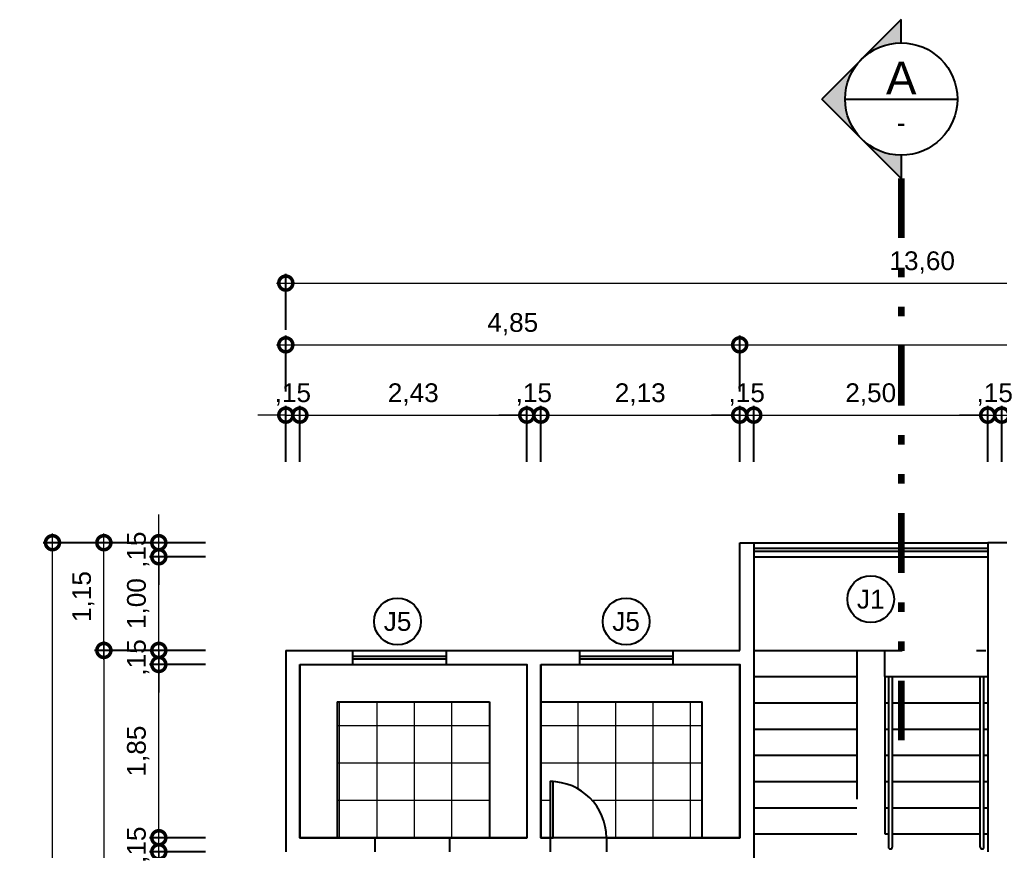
# Model space of a CAD drawing. Header units: metres. Extents: x 47788.9 to 47873.8, y 23415.4 to 23440.5.
# Drawn here: x 47822.77 to 47833.24, y 23426.53 to 23435.4 of the extents above; entities that cross this region are included whole.
import ezdxf
from ezdxf.enums import TextEntityAlignment as Align

# ---------------------------------------------------------------- set-up
doc = ezdxf.new("R2010")
doc.units = ezdxf.units.M
doc.header["$LTSCALE"] = 0.25
doc.linetypes.add('DASHDOT2', pattern=[12.7, 6.35, -3.175, 0, -3.175])
doc.linetypes.add('DIVIDEX2', pattern=[63.5, 25.4, -12.7, 0, -12.7, 0, -12.7])
doc.layers.add('ARQ_0_AREAS', color=7, linetype='Continuous', true_color=0x5a1694, plot=False)
for name, color, linetype in [('ARQ_ALV CT', 5, 'Continuous'), ('ARQ_ESQ CT', 30, 'Continuous'), ('ARQ_GRADIL', 2, 'Continuous'), ('ARQ_MOB 02', 2, 'Continuous'), ('ARQ_PISO 01', 1, 'Continuous'), ('ARQ_PROJ SUP', 1, 'DASHDOT2'), ('ARQ_SIMB 01', 1, 'Continuous'), ('SIMB_01', 1, 'Continuous'), ('SIMB_02', 2, 'Continuous'), ('SIMB_PREENCHIMENTO', 253, 'Continuous'), ('SIMB_TXT', 1, 'Continuous')]:
    doc.layers.add(name, color=color, linetype=linetype)
doc.layers.add('ARQ_CINZA 03', color=252, linetype='Continuous', lineweight=9)
doc.layers.add('SIMB_LCT', color=253, linetype='DIVIDEX2', lineweight=100)
doc.layers.add('ARQ_COTA_AZUL', color=5, linetype='Continuous', lineweight=20, true_color=0x0000ff)
doc.styles.add('cota', font='arial.ttf')
doc.styles.add('SIMB', font='arial.ttf')
doc.dimstyles.new('Info 01 - annot', dxfattribs={"dimtxt": 2, "dimasz": 3, "dimexe": 1, "dimexo": 1, "dimgap": 1, "dimtad": 1, "dimzin": 4, "dimtxsty": 'cota', "dimblk": 'DOTSMALL', "dimcen": 2, "dimdle": 1, "dimclrd": 256, "dimclre": 256, "dimclrt": 1, "dimazin": 2, "dimtfac": 0.09, "dimtix": 1, "dimtmove": 2, "dimatfit": 2, "dimfxl": 5, "dimfxlon": 1, "dimtolj": 1, "dimtzin": 4, "dimlwd": -1, "dimarcsym": 1})

# ---------------------------------------------------------------- blocks, each defined once
blk = doc.blocks.new('_DotSmall')
at = {"color": 0, "linetype": 'ByBlock', "const_width": 0.5}
blk.add_lwpolyline([(-0.0625, 0, 1), (0.0625, 0, 1)], format="xyb", close=True, dxfattribs=at)
blk = doc.blocks.new('*D856')
at = {"layer": 'ARQ_COTA_AZUL', "transparency": 16777216}
for p, q in [((47824.262, 23428.663), (47824.262, 23428.963)), ((47824.262, 23428.663), (47824.262, 23428.513)), ((47824.262, 23428.513), (47824.262, 23428.213))]:
    blk.add_line(p, q, dxfattribs=at)
at = {"layer": 'ARQ_COTA_AZUL', "lineweight": -2, "transparency": 16777216}
for p, q in [((47824.762, 23428.663), (47824.162, 23428.663)), ((47824.762, 23428.513), (47824.162, 23428.513))]:
    blk.add_line(p, q, dxfattribs=at)
at = {"layer": 'Defpoints', "color": 0, "transparency": 16777216}
for p in [(47825.619, 23428.663), (47824.262, 23428.513), (47825.769, 23428.513)]:
    blk.add_point(p, dxfattribs=at)
at = {"layer": 'ARQ_COTA_AZUL', "transparency": 16777216, "xscale": 0.3, "yscale": 0.3, "zscale": 0.3}
for p, rotation in [((47824.262, 23428.663), 270), ((47824.262, 23428.513), 90)]:
    blk.add_blockref('_DotSmall', p, dxfattribs=dict(at, rotation=rotation))
at = {"layer": 'ARQ_COTA_AZUL', "color": 1, "transparency": 16777216, "insert": (47824.041, 23428.588), "char_height": 0.2, "attachment_point": 5, "rotation": 90, "style": 'cota'}
blk.add_mtext('\\A1;,15', dxfattribs=at)
blk = doc.blocks.new('*D860')
at = {"layer": 'ARQ_COTA_AZUL', "lineweight": -2, "transparency": 16777216}
for p, q in [((47824.175, 23428.663), (47823.575, 23428.663)), ((47824.175, 23421.063), (47823.575, 23421.063))]:
    blk.add_line(p, q, dxfattribs=at)
at = {"layer": 'ARQ_COTA_AZUL', "transparency": 16777216}
blk.add_line((47823.675, 23428.763), (47823.675, 23420.963), dxfattribs=at)
at = {"layer": 'Defpoints', "color": 0, "transparency": 16777216}
for p in [(47825.619, 23428.663), (47823.675, 23421.063), (47825.619, 23421.063)]:
    blk.add_point(p, dxfattribs=at)
at = {"layer": 'ARQ_COTA_AZUL', "transparency": 16777216, "xscale": 0.3, "yscale": 0.3, "zscale": 0.3}
for p, rotation in [((47823.675, 23428.663), 90), ((47823.675, 23421.063), 270)]:
    blk.add_blockref('_DotSmall', p, dxfattribs=dict(at, rotation=rotation))
at = {"layer": 'ARQ_COTA_AZUL', "color": 1, "transparency": 16777216, "insert": (47823.455, 23424.863), "char_height": 0.2, "attachment_point": 5, "rotation": 90, "style": 'cota'}
blk.add_mtext('\\A1;7,60', dxfattribs=at)
blk = doc.blocks.new('*D883')
at = {"layer": 'ARQ_COTA_AZUL', "transparency": 16777216}
blk.add_line((47824.262, 23422.113), (47824.262, 23426.613), dxfattribs=at)
at = {"layer": 'ARQ_COTA_AZUL', "lineweight": -2, "transparency": 16777216}
for p, q in [((47824.762, 23426.513), (47824.162, 23426.513)), ((47824.762, 23422.213), (47824.162, 23422.213))]:
    blk.add_line(p, q, dxfattribs=at)
at = {"layer": 'Defpoints', "color": 0, "transparency": 16777216}
for p in [(47824.262, 23426.513), (47825.619, 23426.513), (47825.619, 23422.213)]:
    blk.add_point(p, dxfattribs=at)
at = {"layer": 'ARQ_COTA_AZUL', "transparency": 16777216, "xscale": 0.3, "yscale": 0.3, "zscale": 0.3}
for p, rotation in [((47824.262, 23426.513), 90), ((47824.262, 23422.213), 270)]:
    blk.add_blockref('_DotSmall', p, dxfattribs=dict(at, rotation=rotation))
at = {"layer": 'ARQ_COTA_AZUL', "color": 1, "transparency": 16777216, "insert": (47824.041, 23424.363), "char_height": 0.2, "attachment_point": 5, "rotation": 90, "style": 'cota'}
blk.add_mtext('\\A1;4,30', dxfattribs=at)
blk = doc.blocks.new('*D884')
at = {"layer": 'ARQ_COTA_AZUL', "transparency": 16777216}
for p, q in [((47824.262, 23426.663), (47824.262, 23426.963)), ((47824.262, 23426.513), (47824.262, 23426.663)), ((47824.262, 23426.513), (47824.262, 23426.213))]:
    blk.add_line(p, q, dxfattribs=at)
at = {"layer": 'ARQ_COTA_AZUL', "lineweight": -2, "transparency": 16777216}
for p, q in [((47824.762, 23426.663), (47824.162, 23426.663)), ((47824.762, 23426.513), (47824.162, 23426.513))]:
    blk.add_line(p, q, dxfattribs=at)
at = {"layer": 'Defpoints', "color": 0, "transparency": 16777216}
for p in [(47824.262, 23426.663), (47825.769, 23426.663), (47825.619, 23426.513)]:
    blk.add_point(p, dxfattribs=at)
at = {"layer": 'ARQ_COTA_AZUL', "transparency": 16777216, "xscale": 0.3, "yscale": 0.3, "zscale": 0.3}
for p, rotation in [((47824.262, 23426.663), 270), ((47824.262, 23426.513), 90)]:
    blk.add_blockref('_DotSmall', p, dxfattribs=dict(at, rotation=rotation))
at = {"layer": 'ARQ_COTA_AZUL', "color": 1, "transparency": 16777216, "insert": (47824.041, 23426.588), "char_height": 0.2, "attachment_point": 5, "rotation": 90, "style": 'cota'}
blk.add_mtext('\\A1;,15', dxfattribs=at)
blk = doc.blocks.new('*D901')
at = {"layer": 'ARQ_COTA_AZUL', "transparency": 16777216}
for p, q in [((47825.619, 23431.175), (47825.319, 23431.175)), ((47825.619, 23431.175), (47825.769, 23431.175)), ((47825.769, 23431.175), (47826.069, 23431.175))]:
    blk.add_line(p, q, dxfattribs=at)
at = {"layer": 'ARQ_COTA_AZUL', "lineweight": -2, "transparency": 16777216}
for p, q in [((47825.619, 23430.675), (47825.619, 23431.275)), ((47825.769, 23430.675), (47825.769, 23431.275))]:
    blk.add_line(p, q, dxfattribs=at)
at = {"layer": 'Defpoints', "color": 0, "transparency": 16777216}
for p in [(47825.769, 23431.175), (47825.619, 23428.663), (47825.769, 23428.513)]:
    blk.add_point(p, dxfattribs=at)
at = {"layer": 'ARQ_COTA_AZUL', "transparency": 16777216, "xscale": 0.3, "yscale": 0.3, "zscale": 0.3}
blk.add_blockref('_DotSmall', (47825.619, 23431.175), dxfattribs=at)
at = {"layer": 'ARQ_COTA_AZUL', "transparency": 16777216, "xscale": 0.3, "yscale": 0.3, "zscale": 0.3, "rotation": 180}
blk.add_blockref('_DotSmall', (47825.769, 23431.175), dxfattribs=at)
at = {"layer": 'ARQ_COTA_AZUL', "color": 1, "transparency": 16777216, "insert": (47825.694, 23431.396), "char_height": 0.2, "attachment_point": 5, "style": 'cota'}
blk.add_mtext('\\A1;,15', dxfattribs=at)
blk = doc.blocks.new('*D902')
at = {"layer": 'ARQ_COTA_AZUL', "transparency": 16777216}
blk.add_line((47825.669, 23431.175), (47828.294, 23431.175), dxfattribs=at)
at = {"layer": 'ARQ_COTA_AZUL', "lineweight": -2, "transparency": 16777216}
for p, q in [((47825.769, 23430.675), (47825.769, 23431.275)), ((47828.194, 23430.675), (47828.194, 23431.275))]:
    blk.add_line(p, q, dxfattribs=at)
at = {"layer": 'Defpoints', "color": 0, "transparency": 16777216}
for p in [(47828.194, 23431.175), (47825.769, 23428.513), (47828.194, 23428.513)]:
    blk.add_point(p, dxfattribs=at)
at = {"layer": 'ARQ_COTA_AZUL', "transparency": 16777216, "xscale": 0.3, "yscale": 0.3, "zscale": 0.3, "rotation": 180}
blk.add_blockref('_DotSmall', (47825.769, 23431.175), dxfattribs=at)
at = {"layer": 'ARQ_COTA_AZUL', "transparency": 16777216, "xscale": 0.3, "yscale": 0.3, "zscale": 0.3}
blk.add_blockref('_DotSmall', (47828.194, 23431.175), dxfattribs=at)
at = {"layer": 'ARQ_COTA_AZUL', "color": 1, "transparency": 16777216, "insert": (47826.981, 23431.396), "char_height": 0.2, "attachment_point": 5, "style": 'cota'}
blk.add_mtext('\\A1;2,43', dxfattribs=at)
blk = doc.blocks.new('*D903')
at = {"layer": 'ARQ_COTA_AZUL', "transparency": 16777216}
for p, q in [((47828.194, 23431.175), (47827.894, 23431.175)), ((47828.194, 23431.175), (47828.344, 23431.175)), ((47828.344, 23431.175), (47828.644, 23431.175))]:
    blk.add_line(p, q, dxfattribs=at)
at = {"layer": 'ARQ_COTA_AZUL', "lineweight": -2, "transparency": 16777216}
for p, q in [((47828.194, 23430.675), (47828.194, 23431.275)), ((47828.344, 23430.675), (47828.344, 23431.275))]:
    blk.add_line(p, q, dxfattribs=at)
at = {"layer": 'Defpoints', "color": 0, "transparency": 16777216}
for p in [(47828.344, 23431.175), (47828.194, 23428.513), (47828.344, 23428.513)]:
    blk.add_point(p, dxfattribs=at)
at = {"layer": 'ARQ_COTA_AZUL', "transparency": 16777216, "xscale": 0.3, "yscale": 0.3, "zscale": 0.3}
blk.add_blockref('_DotSmall', (47828.194, 23431.175), dxfattribs=at)
at = {"layer": 'ARQ_COTA_AZUL', "transparency": 16777216, "xscale": 0.3, "yscale": 0.3, "zscale": 0.3, "rotation": 180}
blk.add_blockref('_DotSmall', (47828.344, 23431.175), dxfattribs=at)
at = {"layer": 'ARQ_COTA_AZUL', "color": 1, "transparency": 16777216, "insert": (47828.269, 23431.396), "char_height": 0.2, "attachment_point": 5, "style": 'cota'}
blk.add_mtext('\\A1;,15', dxfattribs=at)
blk = doc.blocks.new('*D904')
at = {"layer": 'ARQ_COTA_AZUL', "transparency": 16777216}
blk.add_line((47828.244, 23431.175), (47830.569, 23431.175), dxfattribs=at)
at = {"layer": 'ARQ_COTA_AZUL', "lineweight": -2, "transparency": 16777216}
for p, q in [((47828.344, 23430.675), (47828.344, 23431.275)), ((47830.469, 23430.675), (47830.469, 23431.275))]:
    blk.add_line(p, q, dxfattribs=at)
at = {"layer": 'Defpoints', "color": 0, "transparency": 16777216}
for p in [(47830.469, 23431.175), (47828.344, 23428.513), (47830.469, 23428.513)]:
    blk.add_point(p, dxfattribs=at)
at = {"layer": 'ARQ_COTA_AZUL', "transparency": 16777216, "xscale": 0.3, "yscale": 0.3, "zscale": 0.3, "rotation": 180}
blk.add_blockref('_DotSmall', (47828.344, 23431.175), dxfattribs=at)
at = {"layer": 'ARQ_COTA_AZUL', "transparency": 16777216, "xscale": 0.3, "yscale": 0.3, "zscale": 0.3}
blk.add_blockref('_DotSmall', (47830.469, 23431.175), dxfattribs=at)
at = {"layer": 'ARQ_COTA_AZUL', "color": 1, "transparency": 16777216, "insert": (47829.406, 23431.396), "char_height": 0.2, "attachment_point": 5, "style": 'cota'}
blk.add_mtext('\\A1;2,13', dxfattribs=at)
blk = doc.blocks.new('*D905')
at = {"layer": 'ARQ_COTA_AZUL', "transparency": 16777216}
for p, q in [((47830.469, 23431.175), (47830.169, 23431.175)), ((47830.469, 23431.175), (47830.619, 23431.175)), ((47830.619, 23431.175), (47830.919, 23431.175))]:
    blk.add_line(p, q, dxfattribs=at)
at = {"layer": 'ARQ_COTA_AZUL', "lineweight": -2, "transparency": 16777216}
for p, q in [((47830.469, 23430.675), (47830.469, 23431.275)), ((47830.619, 23430.675), (47830.619, 23431.275))]:
    blk.add_line(p, q, dxfattribs=at)
at = {"layer": 'Defpoints', "color": 0, "transparency": 16777216}
for p in [(47830.619, 23431.175), (47830.619, 23429.813), (47830.469, 23428.513)]:
    blk.add_point(p, dxfattribs=at)
at = {"layer": 'ARQ_COTA_AZUL', "transparency": 16777216, "xscale": 0.3, "yscale": 0.3, "zscale": 0.3}
blk.add_blockref('_DotSmall', (47830.469, 23431.175), dxfattribs=at)
at = {"layer": 'ARQ_COTA_AZUL', "transparency": 16777216, "xscale": 0.3, "yscale": 0.3, "zscale": 0.3, "rotation": 180}
blk.add_blockref('_DotSmall', (47830.619, 23431.175), dxfattribs=at)
at = {"layer": 'ARQ_COTA_AZUL', "color": 1, "transparency": 16777216, "insert": (47830.544, 23431.396), "char_height": 0.2, "attachment_point": 5, "style": 'cota'}
blk.add_mtext('\\A1;,15', dxfattribs=at)
blk = doc.blocks.new('*D906')
at = {"layer": 'ARQ_COTA_AZUL', "transparency": 16777216}
blk.add_line((47830.519, 23431.175), (47833.219, 23431.175), dxfattribs=at)
at = {"layer": 'ARQ_COTA_AZUL', "lineweight": -2, "transparency": 16777216}
for p, q in [((47830.619, 23430.675), (47830.619, 23431.275)), ((47833.119, 23430.675), (47833.119, 23431.275))]:
    blk.add_line(p, q, dxfattribs=at)
at = {"layer": 'Defpoints', "color": 0, "transparency": 16777216}
for p in [(47833.119, 23431.175), (47830.619, 23429.813), (47833.119, 23429.813)]:
    blk.add_point(p, dxfattribs=at)
at = {"layer": 'ARQ_COTA_AZUL', "transparency": 16777216, "xscale": 0.3, "yscale": 0.3, "zscale": 0.3, "rotation": 180}
blk.add_blockref('_DotSmall', (47830.619, 23431.175), dxfattribs=at)
at = {"layer": 'ARQ_COTA_AZUL', "transparency": 16777216, "xscale": 0.3, "yscale": 0.3, "zscale": 0.3}
blk.add_blockref('_DotSmall', (47833.119, 23431.175), dxfattribs=at)
at = {"layer": 'ARQ_COTA_AZUL', "color": 1, "transparency": 16777216, "insert": (47831.869, 23431.396), "char_height": 0.2, "attachment_point": 5, "style": 'cota'}
blk.add_mtext('\\A1;2,50', dxfattribs=at)
blk = doc.blocks.new('*D907')
at = {"layer": 'ARQ_COTA_AZUL', "transparency": 16777216}
for p, q in [((47833.119, 23431.175), (47832.819, 23431.175)), ((47833.119, 23431.175), (47833.269, 23431.175)), ((47833.269, 23431.175), (47833.569, 23431.175))]:
    blk.add_line(p, q, dxfattribs=at)
at = {"layer": 'ARQ_COTA_AZUL', "lineweight": -2, "transparency": 16777216}
for p, q in [((47833.119, 23430.675), (47833.119, 23431.275)), ((47833.269, 23430.675), (47833.269, 23431.275))]:
    blk.add_line(p, q, dxfattribs=at)
at = {"layer": 'Defpoints', "color": 0, "transparency": 16777216}
for p in [(47833.269, 23431.175), (47833.119, 23429.813), (47833.269, 23429.663)]:
    blk.add_point(p, dxfattribs=at)
at = {"layer": 'ARQ_COTA_AZUL', "transparency": 16777216, "xscale": 0.3, "yscale": 0.3, "zscale": 0.3}
blk.add_blockref('_DotSmall', (47833.119, 23431.175), dxfattribs=at)
at = {"layer": 'ARQ_COTA_AZUL', "transparency": 16777216, "xscale": 0.3, "yscale": 0.3, "zscale": 0.3, "rotation": 180}
blk.add_blockref('_DotSmall', (47833.269, 23431.175), dxfattribs=at)
at = {"layer": 'ARQ_COTA_AZUL', "color": 1, "transparency": 16777216, "insert": (47833.194, 23431.396), "char_height": 0.2, "attachment_point": 5, "style": 'cota'}
blk.add_mtext('\\A1;,15', dxfattribs=at)
blk = doc.blocks.new('*D908')
at = {"layer": 'ARQ_COTA_AZUL', "transparency": 16777216}
blk.add_line((47833.169, 23431.175), (47834.719, 23431.175), dxfattribs=at)
at = {"layer": 'ARQ_COTA_AZUL', "lineweight": -2, "transparency": 16777216}
for p, q in [((47833.269, 23430.675), (47833.269, 23431.275)), ((47834.619, 23430.675), (47834.619, 23431.275))]:
    blk.add_line(p, q, dxfattribs=at)
at = {"layer": 'Defpoints', "color": 0, "transparency": 16777216}
for p in [(47834.619, 23431.175), (47833.269, 23429.663), (47834.619, 23429.663)]:
    blk.add_point(p, dxfattribs=at)
at = {"layer": 'ARQ_COTA_AZUL', "transparency": 16777216, "xscale": 0.3, "yscale": 0.3, "zscale": 0.3, "rotation": 180}
blk.add_blockref('_DotSmall', (47833.269, 23431.175), dxfattribs=at)
at = {"layer": 'ARQ_COTA_AZUL', "transparency": 16777216, "xscale": 0.3, "yscale": 0.3, "zscale": 0.3}
blk.add_blockref('_DotSmall', (47834.619, 23431.175), dxfattribs=at)
at = {"layer": 'ARQ_COTA_AZUL', "color": 1, "transparency": 16777216, "insert": (47833.944, 23431.396), "char_height": 0.2, "attachment_point": 5, "style": 'cota'}
blk.add_mtext('\\A1;1,35', dxfattribs=at)
blk = doc.blocks.new('*D921')
at = {"layer": 'ARQ_COTA_AZUL', "transparency": 16777216}
blk.add_line((47824.262, 23428.563), (47824.262, 23429.763), dxfattribs=at)
at = {"layer": 'ARQ_COTA_AZUL', "lineweight": -2, "transparency": 16777216}
for p, q in [((47824.762, 23429.663), (47824.162, 23429.663)), ((47824.762, 23428.663), (47824.162, 23428.663))]:
    blk.add_line(p, q, dxfattribs=at)
at = {"layer": 'Defpoints', "color": 0, "transparency": 16777216}
for p in [(47824.262, 23429.663), (47830.619, 23429.663), (47825.619, 23428.663)]:
    blk.add_point(p, dxfattribs=at)
at = {"layer": 'ARQ_COTA_AZUL', "transparency": 16777216, "xscale": 0.3, "yscale": 0.3, "zscale": 0.3}
for p, rotation in [((47824.262, 23429.663), 90), ((47824.262, 23428.663), 270)]:
    blk.add_blockref('_DotSmall', p, dxfattribs=dict(at, rotation=rotation))
at = {"layer": 'ARQ_COTA_AZUL', "color": 1, "transparency": 16777216, "insert": (47824.041, 23429.163), "char_height": 0.2, "attachment_point": 5, "rotation": 90, "style": 'cota'}
blk.add_mtext('\\A1;1,00', dxfattribs=at)
blk = doc.blocks.new('*D922')
at = {"layer": 'ARQ_COTA_AZUL', "transparency": 16777216}
for p, q in [((47824.262, 23429.813), (47824.262, 23430.113)), ((47824.262, 23429.663), (47824.262, 23429.813)), ((47824.262, 23429.663), (47824.262, 23429.363))]:
    blk.add_line(p, q, dxfattribs=at)
at = {"layer": 'ARQ_COTA_AZUL', "lineweight": -2, "transparency": 16777216}
for p, q in [((47824.762, 23429.813), (47824.162, 23429.813)), ((47824.762, 23429.663), (47824.162, 23429.663))]:
    blk.add_line(p, q, dxfattribs=at)
at = {"layer": 'Defpoints', "color": 0, "transparency": 16777216}
for p in [(47824.262, 23429.813), (47830.619, 23429.813), (47830.619, 23429.663)]:
    blk.add_point(p, dxfattribs=at)
at = {"layer": 'ARQ_COTA_AZUL', "transparency": 16777216, "xscale": 0.3, "yscale": 0.3, "zscale": 0.3}
for p, rotation in [((47824.262, 23429.813), 270), ((47824.262, 23429.663), 90)]:
    blk.add_blockref('_DotSmall', p, dxfattribs=dict(at, rotation=rotation))
at = {"layer": 'ARQ_COTA_AZUL', "color": 1, "transparency": 16777216, "insert": (47824.041, 23429.738), "char_height": 0.2, "attachment_point": 5, "rotation": 90, "style": 'cota'}
blk.add_mtext('\\A1;,15', dxfattribs=at)
blk = doc.blocks.new('*D923')
at = {"layer": 'ARQ_COTA_AZUL', "transparency": 16777216}
blk.add_line((47823.675, 23428.563), (47823.675, 23429.913), dxfattribs=at)
at = {"layer": 'ARQ_COTA_AZUL', "lineweight": -2, "transparency": 16777216}
for p, q in [((47824.175, 23429.813), (47823.575, 23429.813)), ((47824.175, 23428.663), (47823.575, 23428.663))]:
    blk.add_line(p, q, dxfattribs=at)
at = {"layer": 'Defpoints', "color": 0, "transparency": 16777216}
for p in [(47823.675, 23429.813), (47830.469, 23429.813), (47825.619, 23428.663)]:
    blk.add_point(p, dxfattribs=at)
at = {"layer": 'ARQ_COTA_AZUL', "transparency": 16777216, "xscale": 0.3, "yscale": 0.3, "zscale": 0.3}
for p, rotation in [((47823.675, 23429.813), 90), ((47823.675, 23428.663), 270)]:
    blk.add_blockref('_DotSmall', p, dxfattribs=dict(at, rotation=rotation))
at = {"layer": 'ARQ_COTA_AZUL', "color": 1, "transparency": 16777216, "insert": (47823.455, 23429.238), "char_height": 0.2, "attachment_point": 5, "rotation": 90, "style": 'cota'}
blk.add_mtext('\\A1;1,15', dxfattribs=at)
blk = doc.blocks.new('*D924')
at = {"layer": 'ARQ_COTA_AZUL', "transparency": 16777216}
blk.add_line((47823.126, 23420.963), (47823.126, 23429.913), dxfattribs=at)
at = {"layer": 'ARQ_COTA_AZUL', "lineweight": -2, "transparency": 16777216}
for p, q in [((47823.626, 23429.813), (47823.026, 23429.813)), ((47823.626, 23421.063), (47823.026, 23421.063))]:
    blk.add_line(p, q, dxfattribs=at)
at = {"layer": 'Defpoints', "color": 0, "transparency": 16777216}
for p in [(47823.126, 23429.813), (47830.469, 23429.813), (47830.469, 23421.063)]:
    blk.add_point(p, dxfattribs=at)
at = {"layer": 'ARQ_COTA_AZUL', "transparency": 16777216, "xscale": 0.3, "yscale": 0.3, "zscale": 0.3}
for p, rotation in [((47823.126, 23429.813), 90), ((47823.126, 23421.063), 270)]:
    blk.add_blockref('_DotSmall', p, dxfattribs=dict(at, rotation=rotation))
at = {"layer": 'ARQ_COTA_AZUL', "color": 1, "transparency": 16777216, "insert": (47822.906, 23425.438), "char_height": 0.2, "attachment_point": 5, "rotation": 90, "style": 'cota'}
blk.add_mtext('\\A1;8,75', dxfattribs=at)
blk = doc.blocks.new('*D925')
at = {"layer": 'ARQ_COTA_AZUL', "lineweight": -2, "transparency": 16777216}
for p, q in [((47825.619, 23431.426), (47825.619, 23432.026)), ((47830.469, 23431.426), (47830.469, 23432.026))]:
    blk.add_line(p, q, dxfattribs=at)
at = {"layer": 'ARQ_COTA_AZUL', "transparency": 16777216}
blk.add_line((47825.519, 23431.926), (47830.569, 23431.926), dxfattribs=at)
at = {"layer": 'Defpoints', "color": 0, "transparency": 16777216}
for p in [(47830.469, 23431.926), (47830.469, 23429.813), (47825.619, 23428.663)]:
    blk.add_point(p, dxfattribs=at)
at = {"layer": 'ARQ_COTA_AZUL', "transparency": 16777216, "xscale": 0.3, "yscale": 0.3, "zscale": 0.3, "rotation": 180}
blk.add_blockref('_DotSmall', (47825.619, 23431.926), dxfattribs=at)
at = {"layer": 'ARQ_COTA_AZUL', "transparency": 16777216, "xscale": 0.3, "yscale": 0.3, "zscale": 0.3}
blk.add_blockref('_DotSmall', (47830.469, 23431.926), dxfattribs=at)
at = {"layer": 'ARQ_COTA_AZUL', "color": 1, "transparency": 16777216, "insert": (47828.044, 23432.146), "char_height": 0.2, "attachment_point": 5, "style": 'cota'}
blk.add_mtext('\\A1;4,85', dxfattribs=at)
blk = doc.blocks.new('*D926')
at = {"layer": 'ARQ_COTA_AZUL', "lineweight": -2, "transparency": 16777216}
for p, q in [((47830.469, 23431.426), (47830.469, 23432.026)), ((47838.019, 23431.426), (47838.019, 23432.026))]:
    blk.add_line(p, q, dxfattribs=at)
at = {"layer": 'ARQ_COTA_AZUL', "transparency": 16777216}
blk.add_line((47830.369, 23431.926), (47838.119, 23431.926), dxfattribs=at)
at = {"layer": 'Defpoints', "color": 0, "transparency": 16777216}
for p in [(47838.019, 23431.926), (47830.469, 23429.813), (47838.019, 23429.813)]:
    blk.add_point(p, dxfattribs=at)
at = {"layer": 'ARQ_COTA_AZUL', "transparency": 16777216, "xscale": 0.3, "yscale": 0.3, "zscale": 0.3, "rotation": 180}
blk.add_blockref('_DotSmall', (47830.469, 23431.926), dxfattribs=at)
at = {"layer": 'ARQ_COTA_AZUL', "transparency": 16777216, "xscale": 0.3, "yscale": 0.3, "zscale": 0.3}
blk.add_blockref('_DotSmall', (47838.019, 23431.926), dxfattribs=at)
at = {"layer": 'ARQ_COTA_AZUL', "color": 1, "transparency": 16777216, "insert": (47834.244, 23432.146), "char_height": 0.2, "attachment_point": 5, "style": 'cota'}
blk.add_mtext('\\A1;7,55', dxfattribs=at)
blk = doc.blocks.new('*D928')
at = {"layer": 'ARQ_COTA_AZUL', "lineweight": -2, "transparency": 16777216}
for p, q in [((47825.619, 23432.085), (47825.619, 23432.685)), ((47839.219, 23432.085), (47839.219, 23432.685))]:
    blk.add_line(p, q, dxfattribs=at)
at = {"layer": 'ARQ_COTA_AZUL', "transparency": 16777216}
blk.add_line((47825.519, 23432.585), (47839.319, 23432.585), dxfattribs=at)
at = {"layer": 'Defpoints', "color": 0, "transparency": 16777216}
for p in [(47839.219, 23432.585), (47839.219, 23429.813), (47825.619, 23428.663)]:
    blk.add_point(p, dxfattribs=at)
at = {"layer": 'ARQ_COTA_AZUL', "transparency": 16777216, "xscale": 0.3, "yscale": 0.3, "zscale": 0.3, "rotation": 180}
blk.add_blockref('_DotSmall', (47825.619, 23432.585), dxfattribs=at)
at = {"layer": 'ARQ_COTA_AZUL', "transparency": 16777216, "xscale": 0.3, "yscale": 0.3, "zscale": 0.3}
blk.add_blockref('_DotSmall', (47839.219, 23432.585), dxfattribs=at)
at = {"layer": 'ARQ_COTA_AZUL', "color": 1, "transparency": 16777216, "insert": (47832.419, 23432.805), "char_height": 0.2, "attachment_point": 5, "style": 'cota'}
blk.add_mtext('\\A1;13,60', dxfattribs=at)
blk = doc.blocks.new('*U565')
at = {"layer": 'SIMB_02'}
blk.add_circle((0, 0), 2.5, dxfattribs=at)
at = {"layer": 'SIMB_TXT', "style": 'SIMB'}
blk.add_attdef('CDESQ', text='', height=2, dxfattribs=at).set_placement((0, 0), align=Align.MIDDLE_CENTER)
blk = doc.blocks.new('*D984')
at = {"layer": 'ARQ_COTA_AZUL', "transparency": 16777216}
blk.add_line((47824.262, 23426.563), (47824.262, 23428.613), dxfattribs=at)
at = {"layer": 'ARQ_COTA_AZUL', "lineweight": -2, "transparency": 16777216}
for p, q in [((47824.762, 23428.513), (47824.162, 23428.513)), ((47824.762, 23426.663), (47824.162, 23426.663))]:
    blk.add_line(p, q, dxfattribs=at)
at = {"layer": 'Defpoints', "color": 0, "transparency": 16777216}
for p in [(47824.262, 23428.513), (47825.769, 23428.513), (47825.769, 23426.663)]:
    blk.add_point(p, dxfattribs=at)
at = {"layer": 'ARQ_COTA_AZUL', "transparency": 16777216, "xscale": 0.3, "yscale": 0.3, "zscale": 0.3}
for p, rotation in [((47824.262, 23428.513), 90), ((47824.262, 23426.663), 270)]:
    blk.add_blockref('_DotSmall', p, dxfattribs=dict(at, rotation=rotation))
at = {"layer": 'ARQ_COTA_AZUL', "color": 1, "transparency": 16777216, "insert": (47824.041, 23427.588), "char_height": 0.2, "attachment_point": 5, "rotation": 90, "style": 'cota'}
blk.add_mtext('\\A1;1,85', dxfattribs=at)
blk = doc.blocks.new('*U1029')
at = {"layer": 'SIMB_PREENCHIMENTO', "transparency": 33554587}
h = blk.add_hatch(color=256, dxfattribs=at)
h.dxf.hatch_style = 1
h.paths.add_polyline_path([(0, 8.48), (-4.15, 4.33, -0.401827), (4.15, 4.33)])
h = blk.add_hatch(color=256, dxfattribs=at)
h.dxf.hatch_style = 1
h.paths.add_polyline_path([(-4.33, 4.15), (-8.48, 0), (-6, 0, -0.193399)])
h = blk.add_hatch(color=256, dxfattribs=at)
h.dxf.hatch_style = 1
h.paths.add_polyline_path([(4.33, 4.15, -0.193399), (6, 0), (8.48, 0)])
at = {"layer": 'SIMB_01'}
for p, q in [((-8.48, 0), (0, 8.48)), ((8.48, 0), (0, 8.48)), ((0, 6), (0, -6)), ((-6, 0), (-8.48, 0)), ((6, 0), (8.48, 0))]:
    blk.add_line(p, q, dxfattribs=at)
blk.add_circle((0, 0), 6, dxfattribs=at)
at = {"layer": 'SIMB_LCT'}
blk.add_line((-8.48, 0), (-69.06, 0), dxfattribs=at)
at = {"layer": 'SIMB_TXT', "style": 'SIMB'}
for tag, height, p in [('000', 3.5, (2.25, 0)), ('999', 2, (-2.53, 0))]:
    blk.add_attdef(tag, text='', height=height, rotation=270, dxfattribs=at).set_placement(p, align=Align.MIDDLE_CENTER)

msp = doc.modelspace()

# ---------------------------------------------------------------- hatches: boundary and pattern name
at = {"layer": 'ARQ_CINZA 03'}
h = msp.add_hatch(dxfattribs=at)
h.set_pattern_fill('_USER', color=256, scale=0.4, angle=270, double=1, pattern_type=0)
h.set_pattern_definition([(270, (47828.19383, 23426.66282), (0.4, -7e-17), []), (0, (47828.19383, 23426.66282), (0, 0.4), [])])
h.paths.add_polyline_path([(47827.794, 23428.113), (47826.169, 23428.113), (47826.169, 23426.663), (47827.794, 23426.663)])
h = msp.add_hatch(dxfattribs=at)
h.set_pattern_fill('_USER', color=256, scale=0.4, angle=270, double=1, pattern_type=0)
h.set_pattern_definition([(270, (47828.34383, 23426.66282), (0.4, -7e-17), []), (0, (47828.34383, 23426.66282), (0, 0.4), [])])
h.paths.add_polyline_path([(47830.069, 23428.113), (47828.344, 23428.113), (47828.344, 23426.663), (47828.444, 23426.663), (47828.444, 23427.263), (47828.474, 23427.263), (47828.474, 23427.262, -0.399638), (47829.044, 23426.663), (47830.069, 23426.663)])

# ---------------------------------------------------------------- linework, layer by layer
at = {"layer": 'ARQ_0_AREAS'}
for points in [[(47825.769, 23428.513), (47828.194, 23428.513), (47828.194, 23426.663), (47825.769, 23426.663)], [(47828.344, 23428.513), (47830.469, 23428.513), (47830.469, 23426.663), (47828.344, 23426.663)]]:
    msp.add_lwpolyline(points, close=True, dxfattribs=at)
at = {"layer": 'ARQ_ALV CT'}
for p, q in [((47830.469, 23429.813), (47830.619, 23429.813)), ((47830.469, 23428.663), (47830.469, 23429.813)), ((47830.619, 23429.813), (47830.619, 23426.413)), ((47833.444, 23429.813), (47833.119, 23429.813)), ((47833.119, 23429.813), (47833.119, 23426.513)), ((47825.619, 23428.663), (47825.619, 23426.513)), ((47825.619, 23428.663), (47826.331, 23428.663)), ((47826.331, 23428.663), (47827.331, 23428.663)), ((47827.331, 23428.663), (47828.756, 23428.663)), ((47828.756, 23428.663), (47829.756, 23428.663)), ((47829.756, 23428.663), (47830.469, 23428.663)), ((47825.769, 23428.513), (47825.769, 23426.663)), ((47825.769, 23428.513), (47826.331, 23428.513)), ((47826.331, 23428.513), (47827.331, 23428.513)), ((47827.331, 23428.513), (47828.194, 23428.513)), ((47828.194, 23428.513), (47828.194, 23426.663)), ((47828.344, 23428.513), (47828.344, 23426.663)), ((47828.344, 23428.513), (47828.756, 23428.513)), ((47828.756, 23428.513), (47829.756, 23428.513)), ((47829.756, 23428.513), (47830.469, 23428.513)), ((47830.469, 23426.663), (47830.469, 23428.513)), ((47825.769, 23426.663), (47826.569, 23426.663)), ((47826.569, 23426.663), (47826.569, 23426.513)), ((47827.369, 23426.663), (47827.369, 23426.513)), ((47827.369, 23426.663), (47828.194, 23426.663)), ((47828.344, 23426.663), (47828.444, 23426.663)), ((47828.444, 23426.663), (47828.444, 23426.513)), ((47829.044, 23426.663), (47829.044, 23426.513)), ((47829.044, 23426.663), (47830.469, 23426.663))]:
    msp.add_line(p, q, dxfattribs=at)
at = {"layer": 'ARQ_ESQ CT'}
for p, q in [((47830.619, 23429.753), (47833.119, 23429.753)), ((47830.619, 23429.723), (47833.119, 23429.723))]:
    msp.add_line(p, q, dxfattribs=at)
msp.add_lwpolyline([(47828.444, 23426.663), (47828.474, 23426.663), (47828.474, 23427.263), (47828.444, 23427.263)], close=True, dxfattribs=at)
at = {"layer": 'ARQ_GRADIL'}
for p, q in [((47832.059, 23428.383), (47832.059, 23426.563)), ((47832.099, 23428.383), (47832.099, 23426.563)), ((47833.039, 23426.563), (47833.039, 23428.383)), ((47833.079, 23426.563), (47833.079, 23428.383))]:
    msp.add_line(p, q, dxfattribs=at)
for centre in [(47832.079, 23426.563), (47833.059, 23426.563)]:
    msp.add_arc(centre, 0.02, 180, 0, dxfattribs=at)
at = {"layer": 'ARQ_MOB 02'}
for p, q in [((47826.169, 23428.113), (47826.169, 23426.663)), ((47826.169, 23428.113), (47827.794, 23428.113)), ((47827.794, 23428.113), (47827.794, 23426.663)), ((47828.344, 23428.113), (47830.069, 23428.113)), ((47830.069, 23426.663), (47830.069, 23428.113))]:
    msp.add_line(p, q, dxfattribs=at)
at = {"layer": 'ARQ_PISO 01'}
for p, q in [((47830.619, 23429.813), (47833.119, 23429.813)), ((47830.619, 23429.663), (47833.119, 23429.663)), ((47832.019, 23428.383), (47832.019, 23426.703)), ((47832.019, 23428.383), (47833.119, 23428.383)), ((47832.019, 23428.103), (47832.059, 23428.103)), ((47832.099, 23428.103), (47833.039, 23428.103)), ((47833.079, 23428.103), (47833.119, 23428.103)), ((47832.019, 23427.823), (47832.059, 23427.823)), ((47832.099, 23427.823), (47833.039, 23427.823)), ((47833.079, 23427.823), (47833.119, 23427.823)), ((47832.019, 23427.543), (47832.059, 23427.543)), ((47832.099, 23427.543), (47833.039, 23427.543)), ((47833.079, 23427.543), (47833.119, 23427.543)), ((47832.019, 23427.263), (47832.059, 23427.263)), ((47832.099, 23427.263), (47833.039, 23427.263)), ((47833.079, 23427.263), (47833.119, 23427.263)), ((47832.019, 23426.983), (47832.059, 23426.983)), ((47832.099, 23426.983), (47833.039, 23426.983)), ((47833.079, 23426.983), (47833.119, 23426.983)), ((47832.019, 23426.703), (47832.059, 23426.703)), ((47832.099, 23426.703), (47833.039, 23426.703)), ((47833.079, 23426.703), (47833.119, 23426.703)), ((47826.569, 23426.663), (47827.369, 23426.663)), ((47829.044, 23426.663), (47828.444, 23426.663))]:
    msp.add_line(p, q, dxfattribs=at)
at = {"layer": 'ARQ_PROJ SUP'}
for p, q in [((47826.331, 23428.663), (47826.331, 23428.513)), ((47827.331, 23428.663), (47827.331, 23428.513)), ((47828.756, 23428.663), (47828.756, 23428.513)), ((47829.756, 23428.663), (47829.756, 23428.513)), ((47830.619, 23428.663), (47833.119, 23428.663)), ((47831.719, 23428.663), (47831.719, 23426.703)), ((47832.019, 23428.383), (47832.019, 23428.663)), ((47826.331, 23428.603), (47827.331, 23428.603)), ((47826.331, 23428.573), (47827.331, 23428.573)), ((47828.756, 23428.603), (47829.756, 23428.603)), ((47828.756, 23428.573), (47829.756, 23428.573)), ((47830.619, 23428.383), (47831.719, 23428.383)), ((47830.619, 23428.103), (47831.719, 23428.103)), ((47830.619, 23427.823), (47831.719, 23427.823)), ((47830.619, 23427.543), (47831.719, 23427.543)), ((47830.619, 23427.263), (47831.719, 23427.263)), ((47830.619, 23426.983), (47831.719, 23426.983)), ((47830.619, 23426.703), (47831.719, 23426.703))]:
    msp.add_line(p, q, dxfattribs=at)
at = {"layer": 'ARQ_SIMB 01'}
msp.add_arc((47828.444, 23426.663), 0.6, 360, 90, dxfattribs=at)

# ---------------------------------------------------------------- block references
at = {"xscale": 0.1, "yscale": 0.1, "zscale": 0.1, "rotation": 89.99999999999999}
msp.add_blockref('*U1029', (47832.195, 23434.55), dxfattribs=at).add_auto_attribs({'999': '-', '000': 'A'})
at = {"xscale": 0.1, "yscale": 0.1, "zscale": 0.1}
for p, values in [((47831.869, 23429.21), {'CDESQ': 'J1'}), ((47826.813, 23428.972), {'CDESQ': 'J5'}), ((47829.255, 23428.972), {'CDESQ': 'J5'})]:
    msp.add_blockref('*U565', p, dxfattribs=at).add_auto_attribs(values)

# ---------------------------------------------------------------- dimensions: what is measured, and where the dimension line sits
at = {"layer": 'ARQ_COTA_AZUL'}
for base, p1, p2, picture, middle in [((47839.219, 23432.585), (47825.619, 23428.663), (47839.219, 23429.813), '*D928', (47832.419, 23432.805)), ((47830.469, 23431.926), (47825.619, 23428.663), (47830.469, 23429.813), '*D925', (47828.044, 23432.146)), ((47838.019, 23431.926), (47830.469, 23429.813), (47838.019, 23429.813), '*D926', (47834.244, 23432.146)), ((47825.769, 23431.175), (47825.619, 23428.663), (47825.769, 23428.513), '*D901', (47825.694, 23431.396)), ((47828.193828989, 23431.175323843), (47825.768828989, 23428.512823074), (47828.193828989, 23428.512823074), '*D902', (47826.981328989, 23431.395514839)), ((47828.344, 23431.175), (47828.194, 23428.513), (47828.344, 23428.513), '*D903', (47828.269, 23431.396)), ((47830.468828989, 23431.175323843), (47828.343828989, 23428.512823074), (47830.468828989, 23428.512823074), '*D904', (47829.406328989, 23431.395514839)), ((47830.619, 23431.175), (47830.469, 23428.513), (47830.619, 23429.813), '*D905', (47830.544, 23431.396)), ((47833.119, 23431.175), (47830.619, 23429.813), (47833.119, 23429.813), '*D906', (47831.869, 23431.396)), ((47833.269, 23431.175), (47833.119, 23429.813), (47833.269, 23429.663), '*D907', (47833.194, 23431.396)), ((47834.619, 23431.175), (47833.269, 23429.663), (47834.619, 23429.663), '*D908', (47833.944, 23431.396))]:
    dim = msp.add_linear_dim(base=base, p1=p1, p2=p2, dimstyle='Info 01 - annot', dxfattribs=at)
    dim.commit()
    dim.dimension.update_dxf_attribs({"geometry": picture, "text_midpoint": middle})
for base, p1, p2, angle, picture, middle in [((47824.262, 23429.813), (47830.619, 23429.663), (47830.619, 23429.813), 270, '*D922', (47824.041, 23429.738)), ((47823.126, 23429.813), (47830.469, 23421.063), (47830.469, 23429.813), 90, '*D924', (47822.906, 23425.438)), ((47823.675, 23429.813), (47825.619, 23428.663), (47830.469, 23429.813), 270, '*D923', (47823.455, 23429.238)), ((47824.262, 23429.663), (47825.619, 23428.663), (47830.619, 23429.663), 270, '*D921', (47824.041, 23429.163)), ((47824.262, 23428.513), (47825.619, 23428.663), (47825.769, 23428.513), 270, '*D856', (47824.041, 23428.588)), ((47823.675, 23421.063), (47825.619, 23428.663), (47825.619, 23421.063), 270, '*D860', (47823.455, 23424.863)), ((47824.262, 23428.513), (47825.769, 23426.663), (47825.769, 23428.513), 270, '*D984', (47824.041, 23427.588)), ((47824.262, 23426.663), (47825.619, 23426.513), (47825.769, 23426.663), 270, '*D884', (47824.041, 23426.588)), ((47824.262, 23426.513), (47825.619, 23422.213), (47825.619, 23426.513), 270, '*D883', (47824.041, 23424.363))]:
    dim = msp.add_linear_dim(base=base, p1=p1, p2=p2, angle=angle, dimstyle='Info 01 - annot', dxfattribs=at)
    dim.commit()
    dim.dimension.update_dxf_attribs({"geometry": picture, "text_midpoint": middle})

doc.saveas('drawing.dxf')
